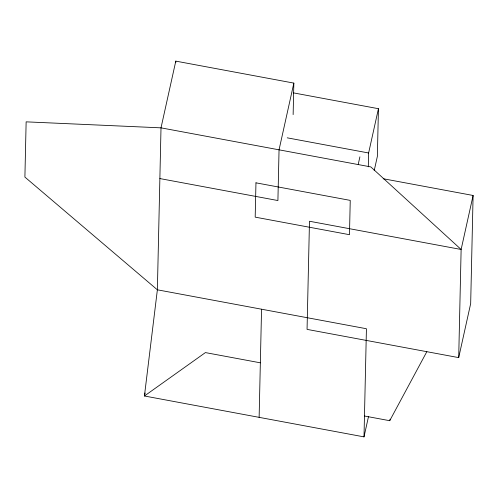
<?xml version="1.0" encoding="UTF-8"?>
<svg xmlns="http://www.w3.org/2000/svg" width="498" height="498" viewBox="0 0 498 498"><rect width="100%" height="100%" fill="white"/><g stroke="black" fill="none" stroke-linecap="round" stroke-linejoin="round"><path stroke-width="0.75" d="M175.769 62.661L175.8 61.123L293.845 83.104L293.135 114.608M259.128 417.349L261.556 309.208M368.308 166.83L368.62 152.986L378.436 108.701L293.26 92.84M175.8 61.123L161.01 127.849L157.374 289.811L144.432 395.991L364.001 436.877L366.428 328.736L157.374 289.811L24.9 177.089L26.139 121.848L161.01 127.849L370.823 166.917L461.129 249.479L458.702 357.62L307.054 329.383L309.482 221.249L461.129 249.479L473.1 195.471L383.18 178.732M378.436 108.701L377.366 156.384L374.203 170.646M473.1 195.471L470.672 303.612L458.702 357.62M145.105 392.984L144.432 395.991L205.406 352.59L260.348 362.818M293.845 83.104L279.048 149.83L277.909 200.545L159.87 178.57M358.236 164.34L359.898 156.833M364.001 436.877L368.52 416.49M364.468 416.004L389.729 420.704L390.065 419.198M389.729 420.704L426.83 351.688M287.246 137.834L368.62 152.986M255.96 182.828L255.188 217.14L349.471 234.695L350.243 200.389L255.96 182.828"/></g></svg>
